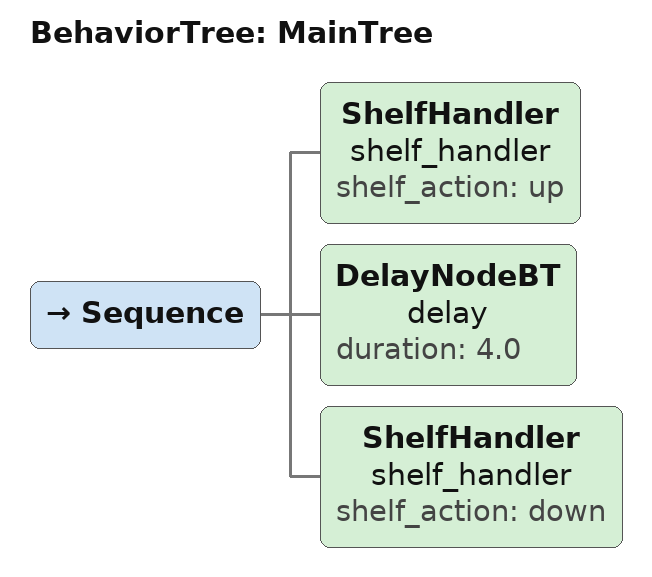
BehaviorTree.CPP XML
<root BTCPP_format="4">
    <BehaviorTree ID="MainTree">
        <Sequence>
            <ShelfHandler name="shelf_handler" shelf_action="up" />
            <DelayNodeBT name="delay" duration= "4.0"/>
            <ShelfHandler name="shelf_handler" shelf_action="down" />
        </Sequence>

    </BehaviorTree>
</root>
